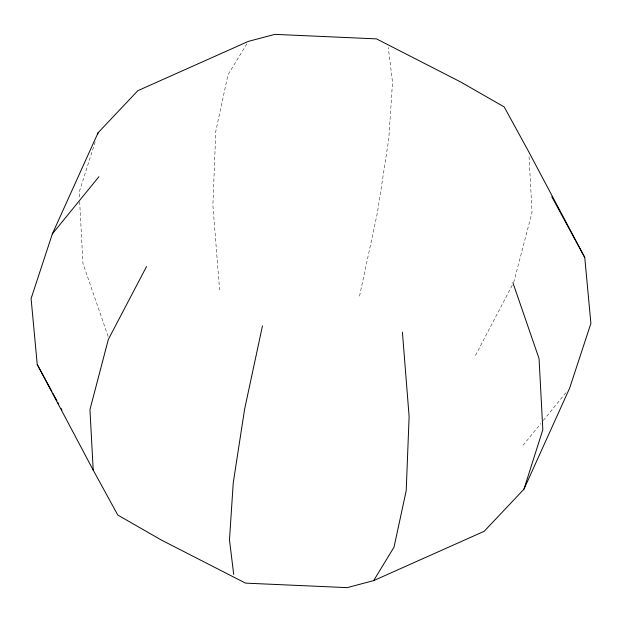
<?xml version="1.0" encoding="UTF-8"?>
<svg xmlns="http://www.w3.org/2000/svg" width="622" height="622" viewBox="0 0 622 622"><rect width="100%" height="100%" fill="white"/><g stroke="black" fill="none" stroke-linecap="round" stroke-linejoin="round"><path stroke-width="0.47" stroke-dasharray="3.11 2.33" d="M359.539 296.095L377.406 212.74L388.773 138.994L392.521 82.088L388.299 47.591M513.679 282.52L532.051 212.366L529.003 155.71M95.166 141.925L79.165 192.276L79.422 197.088M475.457 355.457L513.228 283.375M246.856 43.828L228.002 74.788L215.787 131.32L212.887 205.439L219.589 289.891M523.071 445.298L540.837 423.481M543.294 420.472L565.966 392.645M108.119 336.471L82.951 263.417L79.678 201.893"/><path stroke-width="0.93" d="M262.461 325.905L244.594 409.26L233.227 483.006L229.479 539.912L233.701 574.409M97.491 134.593L98.074 132.766L137.82 90.695L248.349 41.386L274.823 34.366L376.504 38.875L460.723 82.003L504.217 106.953L528.793 151.869L584.758 257.485L590.9 323.417L569.643 388.128L523.926 489.234L484.18 531.305L373.651 580.614L347.177 587.634L245.496 583.125L161.277 539.997L117.783 515.047L93.207 470.131L37.242 364.515L31.1 298.583L52.357 233.872L98.074 132.766M523.926 489.234L542.835 429.724L539.049 358.583L512.932 282.792M146.543 266.543L108.321 339.48L89.949 409.634L93.207 470.131M373.651 580.614L393.998 547.212L406.213 490.68L409.113 416.561L402.411 332.109M52.357 233.872L98.929 176.702M551.823 196.793L584.758 257.485M37.242 364.515L51.883 391.495M52.792 393.174L56.913 400.762M57.83 402.45L58.74 404.137M61.034 408.351L61.943 410.038"/></g></svg>
